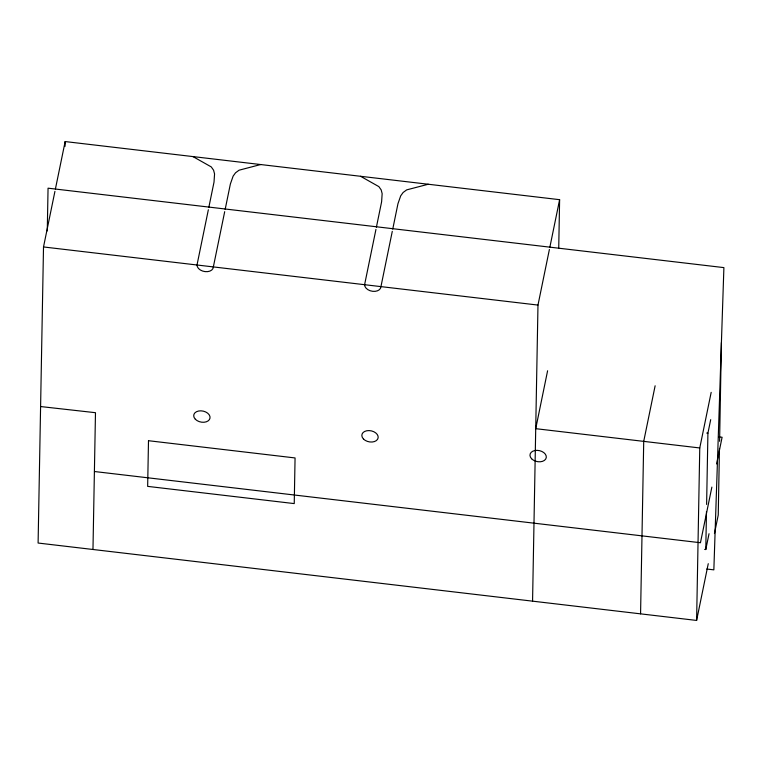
<?xml version="1.0" encoding="UTF-8"?>
<svg xmlns="http://www.w3.org/2000/svg" width="762" height="762" viewBox="0 0 762 762"><rect width="100%" height="100%" fill="white"/><g stroke="black" fill="none" stroke-linecap="round" stroke-linejoin="round"><path stroke-width="1.14" d="M54.931 191.367L43.51 246.955L38.1 543.039L696.611 620.439L708.26 563.689M47.273 230.924L48.054 188.176L723.9 267.614L713.851 569.852L706.755 569.024M65.065 146.323L65.151 141.561L559.613 199.682L558.727 248.431M92.974 549.488L95.479 412.699L40.596 406.546M532.562 601.151L537.982 305.076L549.392 249.479M640.566 613.848L643.719 441.369L655.13 385.782M696.611 620.439L699.764 447.961L711.175 392.363M704.621 549.392L705.783 549.535L706.479 511.55M706.612 504.425L707.917 433.197L710.698 419.652M719.461 448.427L718.242 515.045L714.442 533.571M719.595 441.293L721.395 342.567M55.397 189.052L65.151 141.561M208.35 209.74L197.006 264.995A8.268 5.601 11.6 0 0 205.073 271.615A8.268 5.601 11.6 0 0 213.35 266.919L224.695 211.665M208.798 207.531L214.017 182.108L214.56 173.955L213.598 170.221L211.265 166.916L192.957 156.581M225.152 209.455L230.362 184.033L233.115 176.136L235.534 172.803L239.078 170.193L260.671 164.544M375.942 229.438L364.598 284.693A8.268 5.601 11.6 0 0 372.666 291.313A8.268 5.601 11.6 0 0 380.943 286.617L392.287 231.362M376.39 227.228L381.61 201.806L382.153 193.653L381.19 189.919L378.857 186.614L360.54 176.279M392.735 229.152L397.954 203.73L400.707 195.834L403.117 192.5L406.67 189.881L428.263 184.242M549.869 247.164L559.613 199.682M547.602 370.77L535.724 428.673L699.764 447.961M711.87 487.099L700.449 542.734L94.44 471.516M716.623 463.915L722.1 437.255L718.556 436.836M705.783 549.535L709.031 533.724M43.51 246.955L537.982 305.076M706.745 433.064L707.917 433.197M148.495 440.712L147.657 486.375L294.237 503.596L295.065 457.943L148.495 440.712M531.6 458.762A8.268 5.601 11.6 0 0 545.659 459.134A8.268 5.601 11.6 0 0 537.181 450.352A8.268 5.601 11.6 0 0 531.6 458.762M195.339 419.243A8.268 5.601 11.6 0 0 209.398 419.614A8.268 5.601 11.6 0 0 200.92 410.832A8.268 5.601 11.6 0 0 195.339 419.243M363.464 438.998A8.268 5.601 11.6 0 0 377.523 439.369A8.268 5.601 11.6 0 0 369.046 430.587A8.268 5.601 11.6 0 0 363.464 438.998"/></g></svg>
